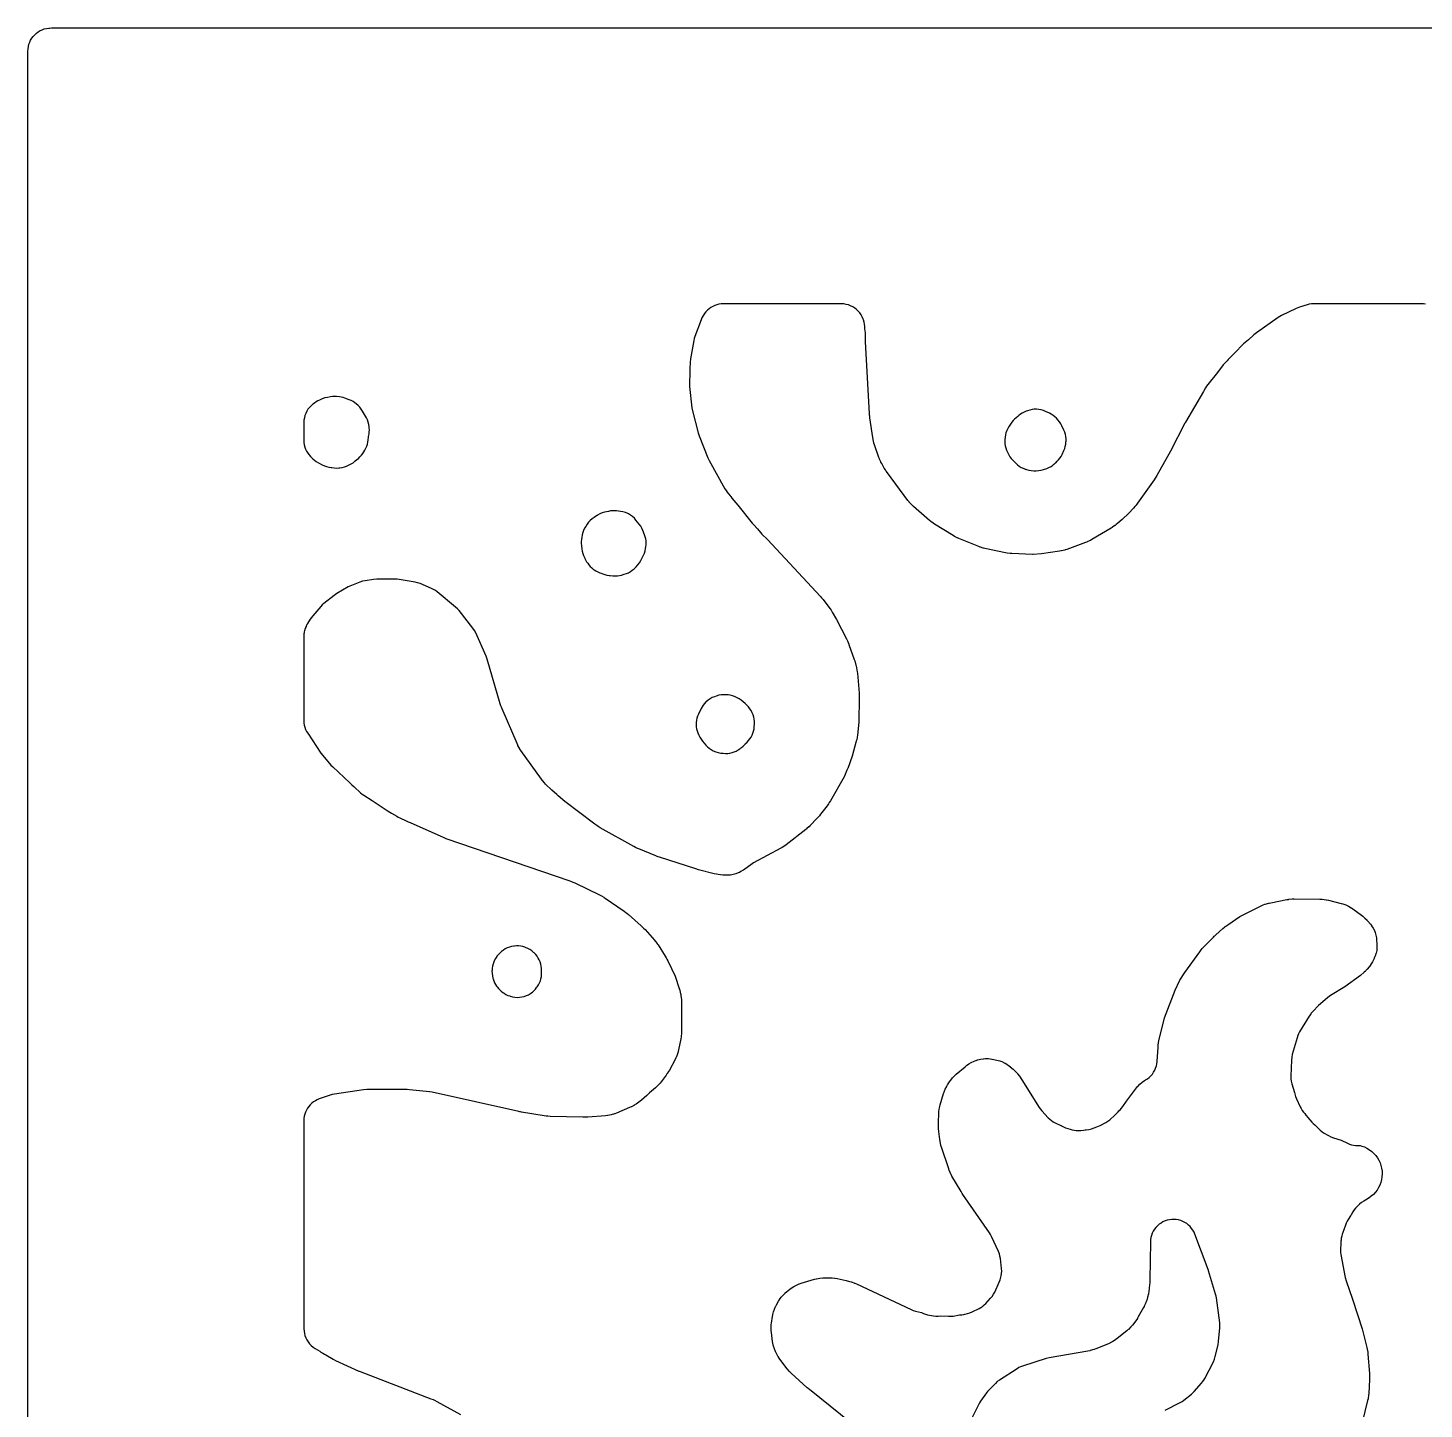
# Model space of a CAD drawing. Header units: millimetres. Extents: x 0 to 300, y 0 to 300.
# Drawn here: x -0.1 to 151.6, y 150 to 300.1 of the extents above; entities that cross this region are included whole.
import ezdxf

# ---------------------------------------------------------------- set-up
doc = ezdxf.new("R2010")
doc.units = ezdxf.units.MM
doc.layers.add('CUT', color=7, linetype='CONTINUOUS')

msp = doc.modelspace()

# ---------------------------------------------------------------- linework, layer by layer
at = {"layer": 'CUT'}
for points in [[(-0.15, 2.4114), (-0.15, 297.5872), (-0.135, 297.8933), (-0.099, 298.1357), (-0.0395, 298.3734), (0.0431, 298.6041), (0.1479, 298.8256), (0.2738, 299.0358), (0.4198, 299.2326), (0.5844, 299.4142), (0.7659, 299.5787), (0.9627, 299.7247), (1.1729, 299.8507), (1.3944, 299.9554), (1.6252, 300.038), (1.8629, 300.0975), (2.1053, 300.1335), (2.1055, 300.1335), (2.1994, 300.1381), (2.4114, 300.1485), (297.5886, 300.1485)], [(151.7879, 270.1023), (151.5496, 270.1369), (151.3091, 270.1485), (150.7963, 270.1485), (139.9458, 270.1485), (139.63, 270.1485), (139.3846, 270.1365), (139.1416, 270.1004), (138.9034, 270.0406), (138.0768, 269.7895), (137.8992, 269.7282), (137.7266, 269.6537), (136.1304, 268.8918), (135.9453, 268.7938), (135.7691, 268.6806), (133.4018, 267.0159), (133.1185, 266.7838), (132.5366, 266.2313), (132.3456, 266.0946), (132.1726, 265.9588), (132.0121, 265.8084), (131.0026, 264.7747), (130.5397, 264.3352), (130.3181, 264.0953), (130.2163, 263.9696), (130.0024, 263.7506), (129.7916, 263.5047), (129.1757, 262.6842), (128.1139, 261.3726), (127.9852, 261.1988), (127.8721, 261.0145), (127.6855, 260.679), (127.6467, 260.6208), (125.6921, 257.292), (125.6797, 257.2706), (125.6775, 257.2668), (125.6276, 257.1755), (124.0457, 254.133), (122.5782, 251.4937), (122.4721, 251.3149), (122.3968, 251.1954), (122.281, 251.0227), (120.4715, 248.4795), (120.3119, 248.271), (120.1987, 248.1335), (120.0249, 247.9367), (119.5214, 247.4052), (118.793, 246.7253), (118.3429, 246.3231), (118.1516, 246.1606), (118.0308, 246.0622), (118.0088, 246.0451), (117.7557, 245.8638), (117.7323, 245.8485), (117.6003, 245.766), (115.523, 244.5257), (115.3665, 244.4373), (115.3382, 244.4222), (115.0135, 244.2684), (114.9838, 244.2561), (114.8163, 244.191), (112.796, 243.4615), (112.6128, 243.4007), (112.5799, 243.3907), (112.2055, 243.2976), (112.1716, 243.291), (111.9813, 243.2591), (110.0542, 242.9863), (109.1175, 242.9124), (109.0631, 242.9134), (106.818, 243.004), (106.6605, 243.0136), (106.6324, 243.016), (106.3193, 243.0551), (106.2915, 243.0598), (106.1365, 243.0892), (103.8909, 243.5647), (103.7321, 243.602), (103.7039, 243.6092), (103.392, 243.7042), (103.3645, 243.7139), (103.2119, 243.7715), (101.0582, 244.6382), (100.9102, 244.7015), (100.8839, 244.7134), (100.5968, 244.8588), (100.5716, 244.8729), (100.433, 244.9546), (98.3945, 246.2167), (98.2665, 246.2996), (98.2438, 246.3149), (97.9984, 246.496), (97.9771, 246.5131), (97.8601, 246.611), (96.1115, 248.1358), (95.9637, 248.2717), (95.938, 248.2967), (95.6655, 248.5912), (95.6426, 248.6188), (95.5185, 248.7766), (93.2837, 251.7813), (93.1517, 251.9706), (93.0661, 252.1018), (92.946, 252.2989), (92.6679, 252.7887), (92.5888, 252.9355), (92.5753, 252.9621), (92.437, 253.2655), (92.4259, 253.2932), (92.367, 253.4493), (91.8815, 254.8284), (91.8245, 255.0041), (91.8151, 255.0357), (91.7273, 255.3945), (91.7211, 255.4269), (91.6905, 255.6091), (91.3837, 257.7645), (91.3642, 257.9264), (91.3534, 258.0368), (91.341, 258.1995), (90.9127, 266.0685), (90.8906, 266.9688), (90.868, 267.2489), (90.841, 267.3869), (90.8241, 267.6966), (90.799, 267.9388), (90.7506, 268.1774), (90.6791, 268.4101), (90.6474, 268.4979), (90.5487, 268.7329), (90.4265, 268.9566), (90.2823, 269.1668), (90.1173, 269.3612), (89.9334, 269.5377), (89.7325, 269.6947), (89.5167, 269.8303), (89.2882, 269.9433), (89.0493, 270.0324), (88.8026, 270.0967), (88.5507, 270.1355), (88.2961, 270.1485), (88.2026, 270.1485), (75.4733, 270.1485), (75.4359, 270.1485), (75.1997, 270.1373), (74.9656, 270.1039), (74.7358, 270.0485), (74.5121, 269.9716), (74.2968, 269.8739), (74.0917, 269.7564), (73.8985, 269.6199), (73.7191, 269.4659), (73.5551, 269.2956), (73.4079, 269.1105), (73.2789, 268.9124), (73.2173, 268.8072), (73.1155, 268.6149), (73.0309, 268.4144), (72.3598, 266.6089), (72.2908, 266.3941), (72.2414, 266.1739), (71.8863, 264.1694), (71.8494, 263.8167), (71.825, 263.086), (71.8065, 262.8932), (71.8061, 262.6572), (71.8088, 262.598), (71.7733, 261.5348), (71.7866, 261.1807), (72.0393, 258.8614), (72.1015, 258.5169), (72.7109, 256.1171), (72.8128, 255.804), (73.7723, 253.4052), (73.9106, 253.115), (75.6293, 250.0366), (75.7407, 249.8556), (75.8671, 249.6846), (76.2032, 249.2685), (76.2517, 249.1926), (76.3788, 249.0264), (77.0162, 248.2617), (78.5997, 246.3008), (78.6211, 246.2747), (78.6249, 246.27), (78.7186, 246.1635), (79.1615, 245.6877), (79.4871, 245.297), (79.6396, 245.13), (80.2329, 244.5366), (86.0102, 238.3297), (86.1195, 238.2069), (86.1921, 238.1218), (86.296, 237.9943), (86.9314, 237.1786), (87.0738, 236.9832), (87.1661, 236.8474), (87.2957, 236.6432), (87.7699, 235.839), (88.8491, 233.7181), (88.9428, 233.5183), (89.0893, 233.1631), (89.1047, 233.124), (89.6806, 231.5054), (89.7322, 231.342), (89.8606, 230.8621), (89.8728, 230.8113), (90.0081, 230.138), (90.0214, 230.0133), (90.2069, 227.8105), (90.2179, 227.6233), (90.2222, 227.4961), (90.2239, 227.3086), (90.1821, 224.6951), (90.0256, 223.2256), (90.0072, 223.0794), (90.0033, 223.0533), (89.9492, 222.7637), (89.9434, 222.7379), (89.9078, 222.5949), (89.4725, 220.9802), (88.9746, 219.6434), (88.9537, 219.5943), (88.9228, 219.5218), (88.8935, 219.453), (88.6163, 218.802), (88.5723, 218.7215), (87.0903, 216.1401), (86.9624, 215.9333), (86.8711, 215.7957), (86.7301, 215.5976), (86.0243, 214.6709), (85.8934, 214.5085), (85.8014, 214.4008), (85.6616, 214.2459), (84.8644, 213.4108), (84.7671, 213.3126), (84.7493, 213.2953), (84.5442, 213.1099), (84.5252, 213.0939), (84.4176, 213.007), (82.2782, 211.3429), (82.1509, 211.2481), (82.1278, 211.2317), (81.8618, 211.0588), (81.8373, 211.0443), (81.6991, 210.9664), (78.7389, 209.3806), (78.579, 209.2871), (78.4263, 209.182), (77.7734, 208.6958), (77.6322, 208.5956), (77.6063, 208.5782), (77.3506, 208.4343), (77.199, 208.349), (77.1694, 208.3323), (77.1588, 208.3264), (77.0685, 208.2823), (76.7943, 208.1788), (76.5116, 208.1013), (76.223, 208.0504), (75.9309, 208.0266), (75.6097, 208.0305), (75.5785, 208.0323), (75.4044, 208.0466), (75.1578, 208.0726), (74.8869, 208.1112), (74.7041, 208.1442), (74.4367, 208.2025), (72.7356, 208.639), (72.6267, 208.6687), (72.5529, 208.69), (72.4449, 208.723), (68.4929, 209.9951), (68.3551, 210.0425), (68.262, 210.0765), (68.1261, 210.1291), (66.2596, 210.8946), (66.0526, 210.9869), (65.914, 211.0537), (65.7129, 211.1584), (62.0551, 213.2048), (61.8385, 213.3357), (61.6946, 213.4295), (61.4874, 213.5747), (58.2129, 216.0387), (57.505, 216.6619), (57.4679, 216.6945), (57.3519, 216.7967), (56.7959, 217.2863), (56.125, 217.9472), (56.0114, 218.064), (55.9916, 218.0854), (55.7803, 218.3332), (55.7624, 218.3562), (55.665, 218.4867), (53.4527, 221.5915), (53.3414, 221.7568), (53.3223, 221.7869), (53.1268, 222.1341), (53.1111, 222.1659), (53.0274, 222.3469), (51.4086, 226.1079), (51.3251, 226.3194), (51.2728, 226.4647), (51.2022, 226.6808), (49.7773, 231.5419), (49.6603, 231.8596), (48.5345, 234.3758), (48.3928, 234.6468), (48.219, 234.8985), (46.7245, 236.8026), (46.5452, 237.007), (46.3448, 237.1908), (44.3395, 238.8381), (44.1469, 238.9813), (43.9415, 239.1055), (43.7252, 239.2093), (42.4795, 239.7354), (42.2166, 239.8295), (41.9448, 239.8937), (40.4179, 240.1653), (40.2011, 240.1942), (39.9826, 240.2039), (37.7693, 240.2062), (37.4302, 240.1835), (36.4989, 240.057), (36.2052, 239.999), (35.9206, 239.9063), (35.0142, 239.5499), (34.8394, 239.4734), (34.671, 239.3838), (33.4329, 238.6629), (33.2761, 238.5636), (33.127, 238.453), (32.0189, 237.5646), (31.8522, 237.4183), (31.6991, 237.2578), (30.8069, 236.2355), (30.6691, 236.0628), (30.5472, 235.8786), (30.2513, 235.3859), (30.2505, 235.3848), (30.2468, 235.3784), (30.2067, 235.3115), (30.1888, 235.2784), (30.1305, 235.1781), (30.1079, 235.1289), (30.0996, 235.1134), (30.0814, 235.071), (30.0308, 234.9608), (30.0167, 234.9206), (30.0107, 234.9065), (29.9933, 234.8531), (29.9522, 234.7351), (29.9447, 234.7043), (29.9408, 234.6923), (29.9254, 234.6249), (29.8956, 234.5028), (29.8926, 234.4818), (29.8905, 234.4728), (29.8782, 234.3824), (29.8614, 234.2663), (29.8609, 234.2551), (29.8601, 234.2496), (29.8522, 234.0744), (29.85, 234.0275), (29.85, 234.0246), (29.85, 225.0913), (29.85, 224.8462), (29.8619, 224.6022), (29.8976, 224.3605), (29.9568, 224.1234), (30.0388, 223.8932), (30.1428, 223.6722), (30.268, 223.4623), (31.708, 221.2959), (31.8966, 221.0473), (32.7959, 220.0043), (32.9879, 219.8052), (34.8636, 218.0629), (35.0668, 217.8616), (35.2785, 217.6744), (35.2999, 217.6576), (36.0079, 216.9999), (36.1794, 216.8545), (36.3632, 216.725), (37.2631, 216.15), (38.786, 215.1276), (39.0045, 214.9965), (39.387, 214.7928), (39.9408, 214.439), (40.1018, 214.3443), (40.2695, 214.262), (40.9705, 213.9497), (40.9791, 213.9451), (41.2005, 213.8408), (41.3956, 213.7602), (45.074, 212.1214), (45.2811, 212.0399), (58.7453, 207.427), (58.9556, 207.3479), (59.0967, 207.2899), (59.3018, 207.1983), (62.0687, 205.862), (62.1973, 205.7968), (62.2202, 205.7846), (62.4695, 205.6396), (62.4913, 205.6258), (62.6116, 205.5462), (64.6688, 204.1273), (64.8506, 203.9936), (64.9712, 203.8992), (65.1446, 203.7549), (66.5102, 202.5471), (66.6736, 202.3937), (66.7814, 202.2862), (66.9353, 202.1232), (67.9602, 200.9712), (68.0568, 200.8581), (68.0737, 200.8375), (68.2531, 200.6004), (68.2683, 200.5786), (68.3509, 200.4549), (69.1309, 199.2337), (69.2417, 199.0487), (69.3133, 198.921), (69.4133, 198.7299), (70.2207, 197.0728), (70.6639, 195.722), (70.7189, 195.5387), (70.7279, 195.5057), (70.8095, 195.132), (70.8151, 195.0983), (70.8415, 194.9088), (70.8865, 194.5114), (70.8875, 194.4784), (70.912, 191.1024), (70.9083, 190.9083), (70.9068, 190.8737), (70.8695, 190.4875), (70.8644, 190.4532), (70.8308, 190.262), (70.5866, 189.0563), (70.5457, 188.8772), (70.5376, 188.8454), (70.4385, 188.5225), (70.3083, 188.2109), (70.2941, 188.1813), (70.211, 188.0174), (69.5862, 186.8568), (69.5133, 186.7276), (69.4997, 186.7047), (69.3388, 186.4553), (69.3235, 186.4336), (69.2358, 186.3138), (68.5671, 185.4382), (68.4102, 185.2474), (68.0617, 184.9311), (67.4389, 184.3657), (67.1327, 184.0877), (66.5635, 183.5711), (65.9555, 183.1596), (65.8034, 183.0619), (65.7758, 183.0451), (65.4586, 182.8724), (65.4295, 182.8584), (65.265, 182.7837), (63.8291, 182.1728), (63.6409, 182.0987), (63.607, 182.0864), (63.2514, 181.9786), (62.8863, 181.9097), (62.8505, 181.905), (62.6494, 181.8837), (60.7297, 181.7325), (60.5287, 181.7221), (60.392, 181.7187), (60.1907, 181.7191), (56.6163, 181.822), (56.3704, 181.8372), (56.2039, 181.853), (55.9595, 181.8843), (53.5196, 182.2787), (53.4116, 182.2978), (53.3383, 182.3118), (53.2309, 182.3341), (43.7864, 184.4336), (43.5098, 184.479), (41.333, 184.7118), (41.0661, 184.726), (36.6855, 184.7242), (36.3254, 184.698), (33.1675, 184.237), (32.935, 184.1918), (32.708, 184.1247), (31.5294, 183.7152), (31.3088, 183.6266), (31.0977, 183.5174), (30.8979, 183.3887), (30.7112, 183.2416), (30.5393, 183.0775), (30.3838, 182.8977), (30.2461, 182.7041), (30.1274, 182.4982), (30.0287, 182.2819), (29.9511, 182.0573), (29.8951, 181.8263), (29.8613, 181.5911), (29.85, 181.3537), (29.85, 181.262), (29.85, 158.8248), (29.85, 158.7406), (29.8632, 158.4839), (29.9027, 158.2299), (29.9681, 157.9814), (30.0586, 157.7408), (30.1734, 157.5108), (30.3111, 157.2938), (30.4705, 157.0922), (30.6496, 156.9079), (30.8468, 156.743), (31.0598, 156.5992), (31.5879, 156.2811), (31.7078, 156.1928), (31.8975, 156.0659), (32.0979, 155.9569), (32.2427, 155.8866), (33.035, 155.4092), (33.3049, 155.2682), (35.8381, 154.1358), (35.8616, 154.1254), (35.8659, 154.1236), (35.9662, 154.0825), (43.6527, 151.1302), (43.894, 151.0277), (44.0554, 150.9524), (44.2891, 150.8332), (46.8661, 149.403)], [(89.3119, 148.5216), (84.8087, 152.1187), (84.7181, 152.1934), (84.6572, 152.2453), (84.5687, 152.323), (82.818, 153.911), (82.6774, 154.0454), (82.653, 154.07), (82.3937, 154.3595), (82.3719, 154.3866), (82.2538, 154.541), (81.5302, 155.5405), (81.4093, 155.718), (81.3886, 155.7502), (81.1783, 156.1245), (81.1615, 156.1589), (81.0727, 156.3545), (81.0681, 156.3653), (81.0065, 156.5218), (80.9961, 156.5501), (80.9024, 156.8448), (80.8356, 157.1467), (80.8304, 157.1764), (80.8051, 157.3427), (80.6794, 158.3173), (80.6613, 158.488), (80.6588, 158.5186), (80.6472, 158.8341), (80.6645, 159.1493), (80.6676, 159.1798), (80.6888, 159.3502), (80.7936, 160.0607), (80.8234, 160.2343), (80.8295, 160.2652), (80.9066, 160.5796), (81.0035, 160.8586), (81.138, 161.153), (81.1524, 161.181), (81.2366, 161.3357), (81.4637, 161.7302), (81.5525, 161.8767), (81.569, 161.9026), (81.7505, 162.1602), (81.9368, 162.3791), (82.1621, 162.5994), (82.185, 162.6199), (82.3155, 162.731), (82.6711, 163.0202), (82.8151, 163.1316), (82.8413, 163.1509), (83.1201, 163.3359), (83.3897, 163.4792), (83.6991, 163.6068), (83.7297, 163.6178), (83.9026, 163.6748), (85.3537, 164.1147), (85.5405, 164.1661), (85.5741, 164.1744), (85.9238, 164.242), (86.2785, 164.2731), (86.3131, 164.2744), (86.4516, 164.2758), (86.5093, 164.2738), (86.59, 164.275), (87.1526, 164.2661), (87.2842, 164.2603), (87.5846, 164.2294), (87.6234, 164.223), (87.8403, 164.1811), (88.7905, 163.9681), (89.1714, 163.8736), (89.347, 163.8255), (89.3782, 163.8161), (89.7213, 163.6946), (89.7514, 163.6823), (89.9181, 163.6092), (95.8813, 160.8206), (96.1023, 160.7299), (96.3309, 160.6607), (97.0048, 160.4913), (97.1995, 160.4032), (97.4129, 160.3184), (97.6331, 160.2534), (97.8584, 160.2089), (98.3094, 160.1413), (98.5539, 160.1168), (98.7996, 160.1164), (99.0428, 160.128), (99.928, 160.0893), (100.1762, 160.0908), (100.423, 160.1168), (101.1338, 160.2278), (101.1677, 160.2294), (101.3858, 160.2494), (101.6014, 160.2885), (101.7067, 160.3173), (101.7546, 160.3247), (102.0063, 160.3774), (102.2512, 160.4557), (102.4868, 160.5587), (103.2664, 160.9484), (103.4595, 161.0558), (103.6423, 161.1799), (103.8134, 161.3196), (103.9715, 161.4739), (104.5102, 162.0479), (104.6839, 162.2543), (104.8344, 162.4782), (104.9599, 162.7171), (105.4539, 163.7954), (105.5593, 164.0657), (105.6326, 164.3464), (105.6617, 164.4916), (105.6992, 164.7475), (105.7101, 165.0059), (105.6943, 165.2641), (105.5706, 166.3529), (105.5265, 166.6156), (105.4547, 166.8721), (105.356, 167.1196), (104.5905, 168.776), (104.4924, 168.9664), (104.3783, 169.1478), (101.4912, 173.3283), (101.4148, 173.4435), (101.3643, 173.5228), (101.2921, 173.6408), (100.3042, 175.3245), (100.2089, 175.497), (100.1927, 175.5283), (100.0301, 175.8871), (100.0173, 175.9198), (99.9503, 176.1052), (99.1633, 178.4773), (99.1061, 178.6661), (99.0968, 178.7), (99.0126, 179.0853), (99.0069, 179.12), (98.9801, 179.3154), (98.8547, 180.452), (98.8346, 180.7253), (98.8278, 180.911), (98.8277, 181.1851), (98.8617, 182.1215), (98.8712, 182.2849), (98.8735, 182.314), (98.9106, 182.6126), (98.9736, 182.9067), (98.9809, 182.9351), (99.0256, 183.0925), (99.3979, 184.3043), (99.4521, 184.4672), (99.4625, 184.4961), (99.5824, 184.7882), (99.7286, 185.068), (99.744, 185.0945), (99.8338, 185.241), (100.0515, 185.5785), (100.1532, 185.728), (100.172, 185.7543), (100.3781, 186.0148), (100.6084, 186.2543), (100.6319, 186.2765), (100.7663, 186.3974), (101.7238, 187.2181), (101.8607, 187.3299), (101.8857, 187.3493), (102.1513, 187.5367), (102.4086, 187.684), (102.7046, 187.8182), (102.734, 187.8299), (102.8997, 187.8913), (102.9178, 187.8975), (103.0779, 187.9486), (103.1067, 187.9571), (103.4067, 188.031), (103.7121, 188.0778), (103.742, 188.0811), (103.9095, 188.0953), (103.925, 188.0963), (104.2782, 188.0935), (104.6327, 188.0539), (104.6669, 188.0483), (104.8576, 188.0118), (105.3244, 187.9099), (105.4908, 187.8696), (105.4912, 187.8695), (105.7318, 187.7751), (106.0566, 187.6059), (106.0872, 187.5878), (106.2561, 187.4819), (106.4483, 187.3542), (106.6157, 187.2362), (106.645, 187.2143), (106.9592, 186.9519), (106.9859, 186.927), (107.1318, 186.7833), (107.2808, 186.6283), (107.4124, 186.4841), (107.4352, 186.4578), (107.6431, 186.1907), (107.895, 185.8093), (107.9013, 185.7997), (107.9015, 185.7994), (109.7723, 182.7985), (109.913, 182.5958), (110.0731, 182.4079), (110.7728, 181.6643), (110.9415, 181.5011), (111.1247, 181.3545), (111.3208, 181.2256), (111.5282, 181.1158), (112.1251, 180.8347), (112.1623, 180.814), (112.2235, 180.7883), (112.6576, 180.5838), (112.8932, 180.4872), (113.1375, 180.415), (113.3878, 180.3681), (113.4174, 180.3641), (113.5794, 180.3255), (113.7958, 180.2935), (113.8156, 180.2915), (114.0427, 180.2785), (114.27, 180.2862), (114.3133, 180.2916), (114.3153, 180.2916), (114.5906, 180.3077), (114.779, 180.3398), (114.899, 180.3513), (115.1865, 180.3959), (115.4669, 180.4736), (116.0356, 180.6675), (116.2309, 180.7433), (116.4191, 180.8353), (117.0235, 181.1625), (117.2486, 181.3002), (117.4578, 181.4608), (118.021, 181.9423), (118.2089, 182.1206), (118.3773, 182.3174), (118.4513, 182.4134), (118.5879, 182.5383), (118.7493, 182.7171), (118.8926, 182.9106), (119.2809, 183.4912), (120.3725, 184.9091), (120.4895, 185.0535), (120.511, 185.0788), (120.7451, 185.3274), (120.98, 185.532), (121.234, 185.7124), (121.347, 185.7768), (121.5551, 185.9095), (121.7491, 186.0621), (121.9271, 186.233), (122.0874, 186.4207), (122.2284, 186.6232), (122.3487, 186.8387), (122.4472, 187.065), (122.523, 187.2999), (122.5751, 187.5411), (122.6033, 187.7863), (122.7049, 189.3495), (122.7183, 189.5049), (122.7212, 189.5327), (122.7673, 189.8411), (122.7725, 189.8686), (122.8051, 190.0211), (123.3957, 192.5281), (124.5613, 195.5285), (125.0398, 196.5637), (125.0741, 196.6333), (125.6044, 197.4716), (127.2371, 199.7058), (127.4027, 199.9162), (127.52, 200.0548), (127.7002, 200.2528), (128.7317, 201.3084), (128.8219, 201.3975), (128.8841, 201.4571), (128.9772, 201.5431), (129.7685, 202.2503), (129.9402, 202.394), (129.9905, 202.4339), (130.0064, 202.4466), (130.0084, 202.4482), (130.0127, 202.4516), (130.0837, 202.5072), (130.2791, 202.6504), (131.6147, 203.5643), (133.1272, 204.3142), (133.9959, 204.7384), (134.1438, 204.801), (134.3288, 204.8736), (134.3622, 204.8857), (134.7424, 205.001), (134.7768, 205.0095), (134.971, 205.0519), (136.7159, 205.3847), (136.8984, 205.4149), (136.9311, 205.4195), (137.2993, 205.4526), (137.3323, 205.454), (137.5172, 205.4569), (140.2991, 205.4323), (140.518, 205.424), (140.5569, 205.4214), (140.9913, 205.3665), (141.0296, 205.3593), (141.2437, 205.3129), (142.6073, 204.9756), (142.783, 204.9276), (142.8141, 204.9182), (143.1297, 204.8067), (143.4064, 204.6775), (143.6944, 204.5072), (143.7216, 204.4893), (143.8712, 204.3855), (144.8294, 203.6853), (144.9546, 203.5898), (144.9766, 203.5722), (145.1951, 203.3824), (145.397, 203.175), (145.4158, 203.154), (145.5183, 203.0345), (145.7905, 202.7032), (145.8974, 202.5667), (145.916, 202.5419), (146.0947, 202.278), (146.2269, 202.0377), (146.3111, 201.8129), (146.388, 201.5299), (146.4429, 201.2133), (146.4468, 201.1823), (146.4646, 201.0083), (146.4974, 200.593), (146.5076, 200.4005), (146.5085, 200.3661), (146.5, 200.012), (146.479, 199.8473), (146.4084, 199.565), (146.399, 199.5341), (146.3426, 199.3624), (146.2882, 199.2092), (146.2112, 199.0106), (146.1965, 198.9756), (146.0245, 198.624), (145.8137, 198.2942), (145.7914, 198.2634), (145.6618, 198.0943), (145.4374, 197.8181), (145.3466, 197.7114), (145.2851, 197.6456), (145.2619, 197.6232), (145.1294, 197.5006), (144.7249, 197.1443), (144.7044, 197.1288), (143.002, 195.9113), (141.465, 194.95), (141.184, 194.7457), (140.3568, 194.0517), (140.1625, 193.8703), (139.5244, 193.2073), (139.3356, 192.9869), (139.3023, 192.9374), (139.2764, 192.9069), (139.1323, 192.6963), (138.0975, 191.0052), (137.9868, 190.8041), (137.8951, 190.5938), (137.823, 190.376), (137.3058, 188.5335), (137.2424, 188.2414), (137.2142, 187.9439), (137.1534, 186.1786), (137.1588, 185.9061), (137.194, 185.6358), (137.2583, 185.3709), (137.544, 184.4229), (137.5704, 184.2548), (137.6448, 183.9838), (137.7492, 183.7228), (138.1489, 182.8666), (138.256, 182.6625), (138.3813, 182.4691), (138.524, 182.288), (138.6525, 182.1396), (138.7656, 181.9674), (138.8066, 181.9191), (138.8095, 181.9143), (138.9934, 181.6815), (139.4346, 181.1864), (139.5862, 181.0305), (139.7508, 180.8883), (139.8318, 180.8298), (140.1853, 180.4617), (140.3467, 180.3079), (140.5212, 180.1692), (140.7074, 180.0465), (141.2312, 179.7339), (141.5002, 179.5947), (141.7839, 179.4891), (142.6255, 179.2328), (143.2916, 178.901), (143.5049, 178.8069), (143.726, 178.7331), (143.953, 178.6803), (144.184, 178.6487), (144.4169, 178.6389), (144.6844, 178.64), (144.8462, 178.5979), (145.1427, 178.4906), (145.4225, 178.3567), (145.6877, 178.196), (145.9359, 178.0099), (146.1644, 177.8003), (146.3713, 177.5692), (146.5543, 177.3188), (146.7118, 177.0517), (146.8423, 176.7703), (146.9443, 176.4774), (147.017, 176.1759), (147.0597, 175.8687), (147.0719, 175.5588), (147.0535, 175.2492), (147.0047, 174.9429), (146.926, 174.6429), (146.8181, 174.3521), (146.6821, 174.0734), (146.5193, 173.8094), (146.3313, 173.5628), (146.1198, 173.3358), (145.8871, 173.1308), (145.6111, 172.9323), (145.5834, 172.9144), (145.4256, 172.8178), (145.0739, 172.6141), (144.8344, 172.4565), (144.6145, 172.2724), (144.327, 172.0022), (144.1613, 171.8309), (144.0126, 171.6446), (143.8824, 171.445), (143.6508, 171.0501), (143.6144, 170.998), (143.5579, 170.8917), (143.281, 170.4196), (143.1679, 170.2031), (143.0764, 169.9766), (142.9066, 169.4886), (142.9005, 169.4753), (142.7959, 169.2049), (142.7611, 169.0705), (142.7365, 168.9998), (142.6728, 168.7868), (142.6283, 168.569), (142.6034, 168.3481), (142.5966, 168.2495), (142.5875, 168.19), (142.5734, 167.9742), (142.5712, 167.8763), (142.5419, 167.4469), (142.5365, 167.2344), (142.5491, 167.0223), (142.5797, 166.812), (143.0529, 164.3117), (143.1467, 163.9591), (143.8403, 161.9546), (144.8826, 158.7075), (145.4053, 156.6891), (145.4434, 156.5274), (145.4496, 156.4983), (145.5041, 156.1706), (145.5076, 156.1411), (145.524, 155.9758), (145.6838, 153.8813), (145.6945, 153.6373), (145.6963, 153.4716), (145.691, 153.2274), (145.6086, 151.7046), (145.5948, 151.5274), (145.5916, 151.4958), (145.5389, 151.1444), (145.5327, 151.1133), (145.4939, 150.9398), (144.9005, 148.5535)], [(123.4974, 149.8823), (125.1018, 150.7047), (125.3223, 150.8322), (125.5286, 150.9816), (126.3365, 151.6315), (126.4917, 151.7672), (126.6351, 151.9153), (127.4229, 152.7984), (127.5551, 152.9597), (127.6734, 153.1315), (127.777, 153.3126), (128.7201, 155.133), (128.8439, 155.4123), (128.9326, 155.7047), (129.2349, 156.9763), (129.2931, 157.3356), (129.4244, 158.8284), (129.4334, 159.1039), (129.4119, 159.3787), (129.0494, 162.0902), (129.0156, 162.284), (128.9668, 162.4746), (128.2075, 165.0156), (128.1978, 165.0473), (128.1961, 165.0525), (128.1513, 165.1828), (126.7199, 169.0003), (126.6217, 169.2273), (126.5016, 169.4435), (126.3606, 169.6468), (126.2003, 169.8352), (126.0221, 170.0068), (125.8279, 170.1599), (125.6194, 170.2931), (125.3989, 170.4051), (125.1683, 170.4947), (124.93, 170.5611), (124.6863, 170.6036), (124.4396, 170.6218), (124.1924, 170.6156), (123.9469, 170.5849), (123.7057, 170.5302), (123.471, 170.4518), (123.2453, 170.3507), (123.0307, 170.2277), (122.8292, 170.0842), (122.6429, 169.9214), (122.4737, 169.741), (122.3231, 169.5448), (122.1926, 169.3347), (122.0835, 169.1127), (121.9969, 168.881), (121.9336, 168.6418), (121.8942, 168.3976), (121.8792, 168.1507), (121.8333, 164.0747), (121.8244, 163.8561), (121.8141, 163.7079), (121.7925, 163.4902), (121.6997, 162.7686), (121.6702, 162.5782), (121.664, 162.5443), (121.5759, 162.1693), (121.5663, 162.1363), (121.5079, 161.9526), (121.4111, 161.6732), (121.3543, 161.5201), (121.3435, 161.4929), (121.2102, 161.1949), (121.1971, 161.1688), (121.1208, 161.0244), (120.5632, 160.0222), (120.4828, 159.8847), (120.4678, 159.8603), (120.2898, 159.596), (120.2729, 159.5731), (120.1756, 159.4468), (119.9144, 159.1224), (119.7859, 158.9711), (119.7622, 158.9447), (119.4821, 158.6636), (119.4558, 158.6399), (119.3049, 158.5108), (118.2658, 157.6684), (118.1195, 157.5557), (118.0929, 157.5362), (117.8095, 157.3495), (117.5091, 157.1915), (117.4791, 157.1776), (117.3098, 157.1039), (115.9357, 156.546), (115.746, 156.4749), (115.7118, 156.4632), (115.3223, 156.3522), (115.287, 156.3442), (115.0883, 156.3046), (110.8817, 155.5847), (110.5331, 155.4989), (107.976, 154.6708), (107.772, 154.5948), (107.5754, 154.5013), (107.3877, 154.391), (105.4625, 153.1447), (105.2361, 152.9794), (105.0296, 152.7898), (104.306, 152.0464), (104.1812, 151.9082), (104.067, 151.7611), (103.4194, 150.8594), (103.3105, 150.6944), (103.215, 150.5214), (101.9406, 147.9791)]]:
    msp.add_lwpolyline(points, dxfattribs=at)
for points in [[(33.6452, 252.3188), (33.7502, 252.3293), (34.0047, 252.3682), (34.2538, 252.433), (34.495, 252.5231), (34.7815, 252.6474), (35.001, 252.7556), (35.2088, 252.8847), (35.4031, 253.0336), (35.618, 253.2157), (35.6191, 253.2165), (35.6321, 253.2276), (35.6804, 253.2685), (35.6856, 253.2735), (35.782, 253.3562), (35.9323, 253.5095), (36.1098, 253.7067), (36.2518, 253.8795), (36.3779, 254.0642), (36.4869, 254.2595), (36.589, 254.4633), (36.6843, 254.6782), (36.759, 254.9011), (36.8124, 255.13), (36.8441, 255.3629), (36.8693, 255.6488), (36.8889, 255.7345), (36.9074, 255.8813), (36.939, 256.0334), (36.9645, 256.2502), (36.971, 256.4684), (36.9584, 256.6863), (36.9472, 256.7966), (36.9086, 257.0482), (36.8446, 257.2945), (36.7559, 257.5331), (36.6434, 257.7615), (36.2354, 258.4931), (36.0946, 258.7169), (35.9308, 258.9246), (35.7461, 259.1139), (35.5424, 259.2826), (35.4014, 259.3873), (35.2006, 259.5218), (34.9877, 259.6364), (34.7647, 259.7298), (34.3158, 259.8929), (34.1195, 259.9552), (33.9188, 260.0011), (33.7149, 260.0304), (33.399, 260.0625), (33.1765, 260.0751), (32.9538, 260.0679), (32.7325, 260.0408), (32.4089, 259.9865), (32.1242, 259.9215), (31.8491, 259.8236), (31.5532, 259.6986), (31.3579, 259.6058), (31.1712, 259.4965), (30.9948, 259.3715), (30.818, 259.2344), (30.6261, 259.0694), (30.452, 258.8859), (30.2972, 258.6857), (30.1635, 258.471), (30.0522, 258.2438), (29.9644, 258.0065), (29.9011, 257.7616), (29.8628, 257.5115), (29.85, 257.2588), (29.85, 257.117), (29.85, 257.0435), (29.85, 255.3616), (29.85, 255.3478), (29.85, 255.314), (29.862, 255.0692), (29.8979, 254.8269), (29.9574, 254.5892), (30.0398, 254.3585), (30.1444, 254.1369), (30.2702, 253.9267), (30.416, 253.7297), (30.5804, 253.548), (30.8121, 253.3159), (30.9997, 253.146), (31.2035, 252.996), (31.4215, 252.8673), (31.8454, 252.6453), (32.0743, 252.5397), (32.3126, 252.4577), (32.558, 252.4001), (32.808, 252.3676), (32.8688, 252.3627), (32.8761, 252.3608), (33.1306, 252.3203), (33.3878, 252.3063)], [(106.9076, 253.1459), (107.2322, 252.818), (107.413, 252.6524), (107.6092, 252.5053), (107.8189, 252.3781), (108.04, 252.2721), (108.2704, 252.1882), (108.3214, 252.1751), (108.3933, 252.1481), (108.6497, 252.0815), (108.9117, 252.0424), (109.2038, 252.0146), (109.4749, 252.0036), (109.7455, 252.022), (110.0126, 252.0696), (110.2729, 252.1458), (110.6188, 252.2679), (110.8511, 252.3633), (111.0726, 252.4814), (111.2812, 252.6212), (111.3896, 252.7108), (111.4082, 252.7246), (111.4341, 252.7476), (111.4747, 252.7812), (111.5119, 252.8152), (111.5253, 252.8288), (111.5788, 252.8765), (111.7468, 253.0404), (111.9014, 253.2055), (112.0404, 253.3839), (112.1626, 253.5741), (112.2673, 253.7746), (112.4692, 254.2085), (112.5582, 254.4258), (112.6264, 254.6505), (112.6733, 254.8806), (112.6983, 255.1141), (112.7046, 255.2195), (112.7071, 255.468), (112.6849, 255.7155), (112.6383, 255.9596), (112.5677, 256.1978), (112.4737, 256.4278), (112.2597, 256.8856), (112.1363, 257.117), (111.9895, 257.3341), (111.8206, 257.5347), (111.6555, 257.7112), (111.4851, 257.8768), (111.2997, 258.0255), (111.1011, 258.1559), (110.891, 258.2669), (110.4764, 258.4612), (110.2443, 258.5561), (110.0039, 258.6273), (109.7575, 258.674), (109.5077, 258.6959), (109.257, 258.6926), (109.0079, 258.6642), (108.7628, 258.6109), (108.5244, 258.5334), (108.3598, 258.4707), (108.1513, 258.3801), (107.952, 258.271), (107.7633, 258.1442), (107.5869, 258.0008), (107.5461, 257.9644), (107.4781, 257.9167), (107.2766, 257.7614), (107.1077, 257.6188), (106.9521, 257.4618), (106.8109, 257.2917), (106.7464, 257.1983), (106.6579, 257.0874), (106.508, 256.8485), (106.3697, 256.5977), (106.2599, 256.3727), (106.1732, 256.1378), (106.1104, 255.8955), (106.0722, 255.648), (106.0589, 255.398), (106.0584, 255.2166), (106.0698, 254.9695), (106.1057, 254.7247), (106.1656, 254.4847), (106.2489, 254.2517), (106.3751, 253.9472), (106.4784, 253.7285), (106.6025, 253.5207), (106.746, 253.3259)], [(60.1182, 245.0524), (60.1093, 245.0213), (60.0674, 244.8023), (60.0289, 244.5387), (60.0069, 244.322), (60.0039, 244.1041), (60.0199, 243.8868), (60.0652, 243.5001), (60.1051, 243.2613), (60.1678, 243.0274), (60.2529, 242.8007), (60.3764, 242.5146), (60.3863, 242.49), (60.4065, 242.4512), (60.4759, 242.3079), (60.5869, 242.1216), (60.7137, 241.9457), (60.8458, 241.7782), (60.989, 241.6121), (61.1463, 241.4591), (61.3165, 241.3205), (61.4073, 241.2529), (61.602, 241.1218), (61.8081, 241.0096), (62.0238, 240.9171), (62.1796, 240.867), (62.3483, 240.7918), (62.5707, 240.7168), (62.7993, 240.6629), (63.0318, 240.6308), (63.1074, 240.6239), (63.1631, 240.6119), (63.4237, 240.584), (63.6096, 240.5837), (63.7143, 240.5789), (63.9382, 240.5888), (64.1604, 240.6187), (64.379, 240.6683), (64.6782, 240.7506), (64.9129, 240.8278), (65.1389, 240.9278), (65.3539, 241.0496), (65.5558, 241.192), (65.7427, 241.3537), (65.9653, 241.5664), (66.1557, 241.7698), (66.3222, 241.9931), (66.4629, 242.2336), (66.7696, 242.832), (66.8702, 243.0542), (66.9485, 243.2851), (67.0041, 243.5226), (67.0362, 243.7643), (67.05, 243.9299), (67.0586, 244.1529), (67.0473, 244.3758), (67.0162, 244.5968), (66.9655, 244.8141), (66.8956, 245.0261), (66.7063, 245.5241), (66.599, 245.7666), (66.4667, 245.9964), (66.3108, 246.2109), (65.9543, 246.6505), (65.7752, 246.8486), (65.5759, 247.0265), (65.3589, 247.1821), (65.1264, 247.3137), (65.0678, 247.3429), (64.8095, 247.4537), (64.5404, 247.5349), (64.2638, 247.5853), (63.8443, 247.6377), (63.6267, 247.6553), (63.4084, 247.6538), (63.191, 247.6333), (62.9763, 247.5938), (62.5419, 247.4943), (62.2694, 247.4154), (62.0075, 247.306), (61.7597, 247.1677), (61.3931, 246.9348), (61.1793, 246.7827), (60.9827, 246.609), (60.8053, 246.4157), (60.6492, 246.2049), (60.4887, 245.9625), (60.3613, 245.7476), (60.256, 245.521), (60.1739, 245.2851)], [(72.4957, 224.6549), (72.4886, 224.4189), (72.5038, 224.1833), (72.5411, 223.9501), (72.6003, 223.7216), (72.6808, 223.4996), (72.7748, 223.2744), (72.8882, 223.0381), (73.0258, 222.8149), (73.1859, 222.6074), (73.5516, 222.1819), (73.7241, 222.0003), (73.9141, 221.8369), (74.1194, 221.6933), (74.338, 221.571), (74.3562, 221.5619), (74.6176, 221.4505), (74.8901, 221.3694), (75.1699, 221.3197), (75.4375, 221.2878), (75.679, 221.2708), (75.921, 221.2773), (76.1612, 221.3071), (76.3974, 221.36), (76.6274, 221.4355), (76.8491, 221.5329), (77.0602, 221.6513), (77.2589, 221.7895), (77.3165, 221.8385), (77.4016, 221.8969), (77.4143, 221.9065), (77.604, 222.0665), (77.777, 222.2445), (77.8226, 222.3019), (78.0274, 222.4939), (78.193, 222.6646), (78.3416, 222.8503), (78.4719, 223.0493), (78.5827, 223.2598), (78.673, 223.4798), (78.7419, 223.7074), (78.789, 223.9406), (78.8136, 224.1772), (78.8312, 224.4894), (78.8327, 224.74), (78.8092, 224.9896), (78.7607, 225.2355), (78.6879, 225.4753), (78.5914, 225.7067), (78.4723, 225.9272), (78.3316, 226.1347), (78.1709, 226.3271), (77.8195, 226.7072), (77.622, 226.8985), (77.4047, 227.067), (77.1702, 227.2106), (76.893, 227.3601), (76.6708, 227.4661), (76.4392, 227.5498), (76.2006, 227.6103), (75.9571, 227.647), (75.7112, 227.6596), (75.5134, 227.6599), (75.2283, 227.6442), (74.9468, 227.596), (74.6726, 227.516), (74.4758, 227.4461), (74.2336, 227.3456), (74.0032, 227.2202), (73.7872, 227.0713), (73.588, 226.9007), (73.5576, 226.8717), (73.404, 226.7119), (73.2652, 226.5392), (73.1422, 226.3548), (73.0361, 226.1602), (72.7428, 225.561), (72.6491, 225.3443), (72.5763, 225.1197), (72.525, 224.8892)], [(53.0306, 194.7573), (53.2875, 194.7652), (53.5421, 194.7995), (53.7919, 194.8597), (53.8079, 194.8645), (54.0411, 194.9463), (54.2651, 195.0508), (54.4777, 195.1769), (54.5078, 195.1968), (54.6887, 195.3286), (54.8571, 195.476), (55.0117, 195.638), (55.1512, 195.8131), (55.2185, 195.9059), (55.3521, 196.1103), (55.4651, 196.3267), (55.5565, 196.5532), (55.6253, 196.7875), (55.6255, 196.7886), (55.6714, 197.0302), (55.6934, 197.2752), (55.6919, 197.4312), (55.6931, 197.4481), (55.6913, 197.4973), (55.6911, 197.5211), (55.6895, 197.5486), (55.6839, 197.7051), (55.6778, 197.7494), (55.6683, 197.9119), (55.6434, 198.1468), (55.5964, 198.3782), (55.5279, 198.6042), (55.4383, 198.8227), (55.3284, 199.0318), (55.1994, 199.2296), (55.0522, 199.4143), (54.8883, 199.5843), (54.8246, 199.6444), (54.6269, 199.8125), (54.4128, 199.9591), (54.1847, 200.0828), (53.945, 200.1822), (53.8719, 200.2081), (53.6505, 200.2753), (53.4239, 200.3218), (53.1939, 200.3471), (52.9626, 200.351), (52.7319, 200.3336), (52.6579, 200.3245), (52.42, 200.2836), (52.1871, 200.22), (51.9614, 200.1342), (51.7451, 200.027), (51.5401, 199.8994), (51.533, 199.8945), (51.3499, 199.755), (51.1803, 199.5993), (51.1534, 199.5696), (50.9918, 199.4058), (50.8443, 199.2257), (50.8237, 199.198), (50.6739, 198.9718), (50.5494, 198.7306), (50.4518, 198.4774), (50.4242, 198.3922), (50.3622, 198.1649), (50.3218, 197.9327), (50.3035, 197.6978), (50.3007, 197.6084), (50.306, 197.3529), (50.3373, 197.0992), (50.3943, 196.85), (50.4201, 196.7592), (50.4894, 196.5499), (50.577, 196.3477), (50.682, 196.1539), (50.8037, 195.9701), (50.8587, 195.8945), (50.9952, 195.7231), (51.1462, 195.5644), (51.3105, 195.4196), (51.4868, 195.2896), (51.6056, 195.2098), (51.8165, 195.0828), (52.0389, 194.9772), (52.2272, 194.9095), (52.2742, 194.8908), (52.5213, 194.8204), (52.7743, 194.7757)]]:
    msp.add_lwpolyline(points, close=True, dxfattribs=at)

doc.saveas('drawing.dxf')
